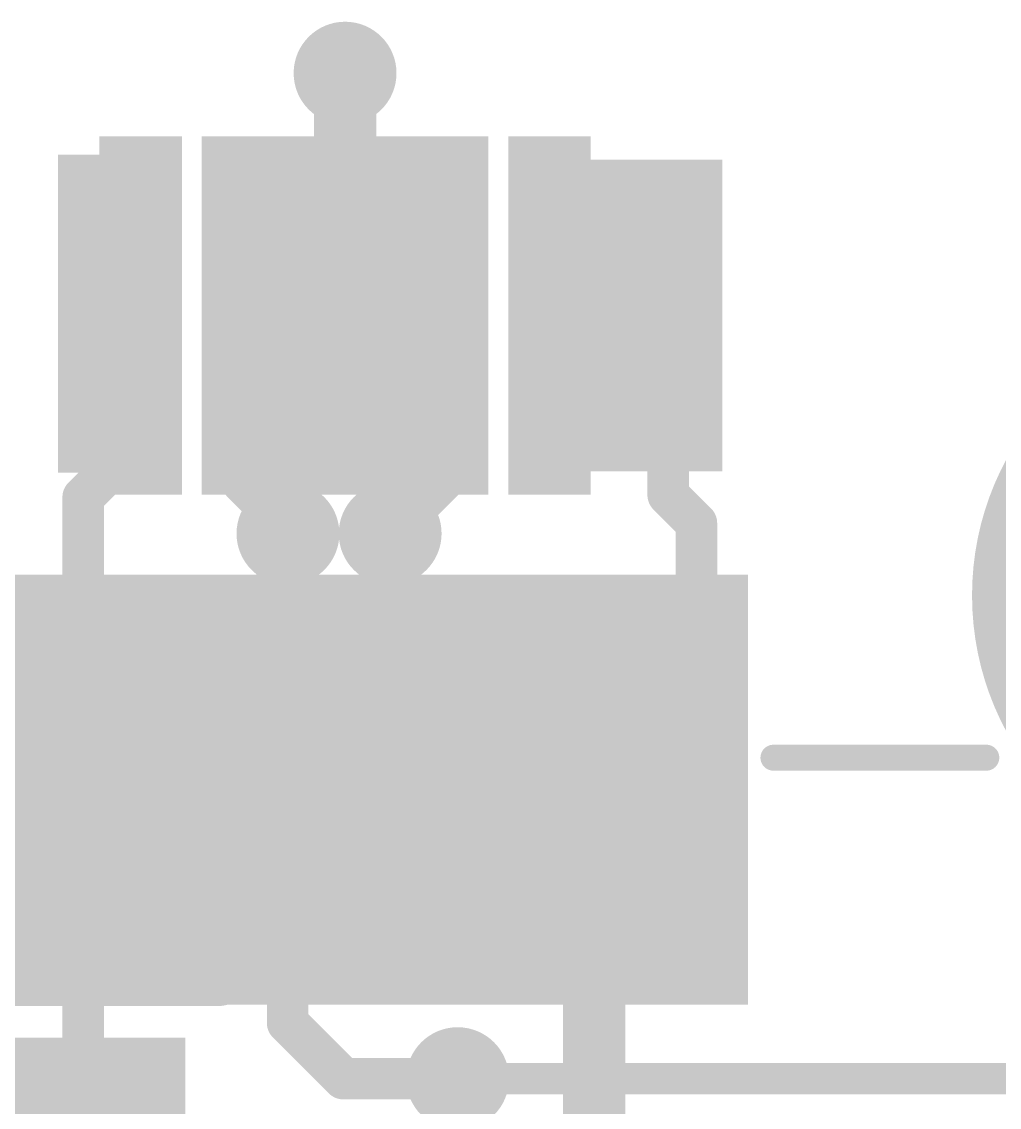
# Model space of a CAD drawing. Header units: millimetres. Extents: x -0.39 to 4.37, y -0.38 to 3.54.
# Drawn here: x 2.055 to 2.2433, y 3.0705 to 3.2796 of the extents above; entities that cross this region are included whole.
import ezdxf

# ---------------------------------------------------------------- set-up
doc = ezdxf.new("R2010")
doc.units = ezdxf.units.MM
doc.header["$MEASUREMENT"] = 0
for name, color, linetype in [('BottomLayer', 5, 'Continuous'), ('BottomPaste', 16, 'Continuous'), ('BottomSolder', 6, 'Continuous'), ('MultiLayer', 9, 'Continuous'), ('TopLayer', 1, 'Continuous'), ('TopOverlay', 2, 'Continuous'), ('TopPaste', 8, 'Continuous'), ('TopSolder', 216, 'Continuous'), ('ViaHoleLayer', 16, 'Continuous')]:
    doc.layers.add(name, color=color, linetype=linetype)

# ---------------------------------------------------------------- blocks, each defined once
blk = doc.blocks.new('SOT23_3_B_203')
at = {"layer": 'BottomLayer'}
for points in [[(-0.02165995, 0.02657475), (-0.05315605, 0.02657475), (-0.05315605, 0.05807085), (-0.02165995, 0.05807085)], [(0.05314315, 0.02657475), (0.02164705, 0.02657475), (0.02164705, 0.05807085), (0.05314315, 0.05807085)], [(0.01574165, -0.05807095), (-0.01575445, -0.05807095), (-0.01575445, -0.02657485), (0.01574165, -0.02657485)]]:
    blk.add_hatch(color=5, dxfattribs=at).paths.add_polyline_path(points)
at = {"layer": 'BottomPaste'}
for points in [[(-0.02165995, 0.02657475), (-0.05315605, 0.02657475), (-0.05315605, 0.05807085), (-0.02165995, 0.05807085)], [(0.05314315, 0.02657475), (0.02164705, 0.02657475), (0.02164705, 0.05807085), (0.05314315, 0.05807085)], [(0.01574165, -0.05807095), (-0.01575445, -0.05807095), (-0.01575445, -0.02657485), (0.01574165, -0.02657485)]]:
    blk.add_hatch(color=16, dxfattribs=at).paths.add_polyline_path(points)
at = {"layer": 'BottomSolder'}
for points in [[(-0.01765995, 0.02257475), (-0.05715605, 0.02257475), (-0.05715605, 0.06207085), (-0.01765995, 0.06207085)], [(0.05714315, 0.02257475), (0.01764705, 0.02257475), (0.01764705, 0.06207085), (0.05714315, 0.06207085)], [(0.01974165, -0.06207095), (-0.01975445, -0.06207095), (-0.01975445, -0.02257485), (0.01974165, -0.02257485)]]:
    blk.add_hatch(color=6, dxfattribs=at).paths.add_polyline_path(points)
blk = doc.blocks.new('10029449_111RLF_236')
at = {"layer": 'BottomLayer'}
h = blk.add_hatch(color=5, dxfattribs=at)
edge = h.paths.add_edge_path()
edge.add_arc((-0.285433, 0.0787402), 0.0511811, 0, 360)
at = {"layer": 'BottomSolder'}
h = blk.add_hatch(color=6, dxfattribs=at)
edge = h.paths.add_edge_path()
edge.add_arc((-0.285433, 0.0787402), 0.0551811, 0, 360)
at = {"layer": 'MultiLayer'}
h = blk.add_hatch(color=9, dxfattribs=at)
edge = h.paths.add_edge_path()
edge.add_arc((-0.285433, 0.0787402), 0.0511811, 0, 360)
at = {"layer": 'TopLayer'}
for points in [[(-0.1830707, 0.15354335), (-0.1712597, 0.15354335), (-0.1712597, 0.07874025), (-0.1830707, 0.07874025)], [(-0.1633857, 0.15354335), (-0.1515747, 0.15354335), (-0.1515747, 0.07874025), (-0.1633857, 0.07874025)], [(-0.1437006, 0.15354335), (-0.1318896, 0.15354335), (-0.1318896, 0.07874025), (-0.1437006, 0.07874025)], [(-0.1240156, 0.15354335), (-0.1122046, 0.15354335), (-0.1122046, 0.07874025), (-0.1240156, 0.07874025)], [(-0.1043306, 0.15354335), (-0.0925196, 0.15354335), (-0.0925196, 0.07874025), (-0.1043306, 0.07874025)], [(-0.0846455, 0.15354335), (-0.0728345, 0.15354335), (-0.0728345, 0.07874025), (-0.0846455, 0.07874025)], [(-0.0649605, 0.15354335), (-0.0531495, 0.15354335), (-0.0531495, 0.07874025), (-0.0649605, 0.07874025)]]:
    blk.add_hatch(color=1, dxfattribs=at).paths.add_polyline_path(points)
h = blk.add_hatch(color=1, dxfattribs=at)
edge = h.paths.add_edge_path()
edge.add_arc((-0.285433, 0.0787402), 0.0511811, 0, 360)
at = {"layer": 'TopPaste'}
for points in [[(-0.1830707, 0.15354335), (-0.1712597, 0.15354335), (-0.1712597, 0.07874025), (-0.1830707, 0.07874025)], [(-0.1633857, 0.15354335), (-0.1515747, 0.15354335), (-0.1515747, 0.07874025), (-0.1633857, 0.07874025)], [(-0.1437006, 0.15354335), (-0.1318896, 0.15354335), (-0.1318896, 0.07874025), (-0.1437006, 0.07874025)], [(-0.1240156, 0.15354335), (-0.1122046, 0.15354335), (-0.1122046, 0.07874025), (-0.1240156, 0.07874025)], [(-0.1043306, 0.15354335), (-0.0925196, 0.15354335), (-0.0925196, 0.07874025), (-0.1043306, 0.07874025)], [(-0.0846455, 0.15354335), (-0.0728345, 0.15354335), (-0.0728345, 0.07874025), (-0.0846455, 0.07874025)], [(-0.0649605, 0.15354335), (-0.0531495, 0.15354335), (-0.0531495, 0.07874025), (-0.0649605, 0.07874025)]]:
    blk.add_hatch(color=8, dxfattribs=at).paths.add_polyline_path(points)
at = {"layer": 'TopSolder'}
for points in [[(-0.1870707, 0.15754335), (-0.1672597, 0.15754335), (-0.1672597, 0.07474025), (-0.1870707, 0.07474025)], [(-0.1673857, 0.15754335), (-0.1475747, 0.15754335), (-0.1475747, 0.07474025), (-0.1673857, 0.07474025)], [(-0.1477006, 0.15754335), (-0.1278896, 0.15754335), (-0.1278896, 0.07474025), (-0.1477006, 0.07474025)], [(-0.1280156, 0.15754335), (-0.1082046, 0.15754335), (-0.1082046, 0.07474025), (-0.1280156, 0.07474025)], [(-0.1083306, 0.15754335), (-0.0885196, 0.15754335), (-0.0885196, 0.07474025), (-0.1083306, 0.07474025)], [(-0.0886455, 0.15754335), (-0.0688345, 0.15754335), (-0.0688345, 0.07474025), (-0.0886455, 0.07474025)], [(-0.0689605, 0.15754335), (-0.0491495, 0.15754335), (-0.0491495, 0.07474025), (-0.0689605, 0.07474025)], [(-0.0492754, 0.15754335), (-0.0294644, 0.15754335), (-0.0294644, 0.07474025), (-0.0492754, 0.07474025)]]:
    blk.add_hatch(color=216, dxfattribs=at).paths.add_polyline_path(points)
h = blk.add_hatch(color=216, dxfattribs=at)
edge = h.paths.add_edge_path()
edge.add_arc((-0.285433, 0.0787402), 0.0551811, 0, 360)
at = {"layer": 'TopOverlay', "const_width": 0.005}
blk.add_lwpolyline([(-0.1919999, 0.11), (-0.2329999, 0.11)], dxfattribs=at)
at = {"layer": 'TopOverlay', "const_width": 0.0025}
for points in [[(-0.2342499, 0.11, 1), (-0.2317499, 0.11, 1)], [(-0.1932499, 0.11, 1), (-0.1907499, 0.11, 1)]]:
    blk.add_lwpolyline(points, format="xyb", close=True, dxfattribs=at)
blk = doc.blocks.new('_SON_10_B_259')
at = {"layer": 'BottomLayer'}
for points in [[(-0.0305118, 0.0433071), (-0.003937, 0.0433071), (-0.003937, 0.0354331), (-0.0305118, 0.0354331)], [(0.003937, 0.0433071), (0.0305118, 0.0433071), (0.0305118, 0.0354331), (0.003937, 0.0354331)], [(-0.0305118, 0.023622), (-0.003937, 0.023622), (-0.003937, 0.015748), (-0.0305118, 0.015748)], [(0.003937, 0.0236221), (0.0305118, 0.0236221), (0.0305118, 0.0157481), (0.003937, 0.0157481)], [(-0.0305118, 0.007874), (0.0305118, 0.007874), (0.0305118, -0.007874), (-0.0305118, -0.007874)], [(-0.0305118, -0.0157481), (-0.003937, -0.0157481), (-0.003937, -0.0236221), (-0.0305118, -0.0236221)], [(0.003937, -0.015748), (0.0305118, -0.015748), (0.0305118, -0.023622), (0.003937, -0.023622)], [(-0.0305118, -0.0354331), (-0.003937, -0.0354331), (-0.003937, -0.0433071), (-0.0305118, -0.0433071)], [(0.003937, -0.0354331), (0.0305118, -0.0354331), (0.0305118, -0.0433071), (0.003937, -0.0433071)]]:
    blk.add_hatch(color=5, dxfattribs=at).paths.add_polyline_path(points)
at = {"layer": 'BottomPaste'}
for points in [[(-0.0305118, 0.0433071), (-0.003937, 0.0433071), (-0.003937, 0.0354331), (-0.0305118, 0.0354331)], [(0.003937, 0.0433071), (0.0305118, 0.0433071), (0.0305118, 0.0354331), (0.003937, 0.0354331)], [(-0.0305118, 0.023622), (-0.003937, 0.023622), (-0.003937, 0.015748), (-0.0305118, 0.015748)], [(0.003937, 0.0236221), (0.0305118, 0.0236221), (0.0305118, 0.0157481), (0.003937, 0.0157481)], [(-0.0305118, 0.007874), (0.0305118, 0.007874), (0.0305118, -0.007874), (-0.0305118, -0.007874)], [(-0.0305118, -0.0157481), (-0.003937, -0.0157481), (-0.003937, -0.0236221), (-0.0305118, -0.0236221)], [(0.003937, -0.015748), (0.0305118, -0.015748), (0.0305118, -0.023622), (0.003937, -0.023622)], [(-0.0305118, -0.0354331), (-0.003937, -0.0354331), (-0.003937, -0.0433071), (-0.0305118, -0.0433071)], [(0.003937, -0.0354331), (0.0305118, -0.0354331), (0.0305118, -0.0433071), (0.003937, -0.0433071)]]:
    blk.add_hatch(color=16, dxfattribs=at).paths.add_polyline_path(points)
at = {"layer": 'BottomSolder'}
for points in [[(-0.0345118, 0.0473071), (6.3e-05, 0.0473071), (6.3e-05, 0.0314331), (-0.0345118, 0.0314331)], [(-6.3e-05, 0.0473071), (0.0345118, 0.0473071), (0.0345118, 0.0314331), (-6.3e-05, 0.0314331)], [(-0.0345118, 0.027622), (6.3e-05, 0.027622), (6.3e-05, 0.011748), (-0.0345118, 0.011748)], [(-6.3e-05, 0.0276221), (0.0345118, 0.0276221), (0.0345118, 0.0117481), (-6.3e-05, 0.0117481)], [(-0.0345118, 0.011874), (0.0345118, 0.011874), (0.0345118, -0.011874), (-0.0345118, -0.011874)], [(-0.0345118, -0.0117481), (6.3e-05, -0.0117481), (6.3e-05, -0.0276221), (-0.0345118, -0.0276221)], [(-6.3e-05, -0.011748), (0.0345118, -0.011748), (0.0345118, -0.027622), (-6.3e-05, -0.027622)], [(-0.0345118, -0.0314331), (6.3e-05, -0.0314331), (6.3e-05, -0.0473071), (-0.0345118, -0.0473071)], [(-6.3e-05, -0.0314331), (0.0345118, -0.0314331), (0.0345118, -0.0473071), (-6.3e-05, -0.0473071)]]:
    blk.add_hatch(color=6, dxfattribs=at).paths.add_polyline_path(points)

msp = doc.modelspace()

# ---------------------------------------------------------------- hatches: boundary and pattern name
at = {"layer": 'BottomLayer'}
h = msp.add_hatch(color=5, dxfattribs=at)
edge = h.paths.add_edge_path()
edge.add_arc((2.1173149, 3.2696851), 0.0059055, 0, 360)
for points in [[(2.083945, 3.254), (2.0620002, 3.254), (2.0620002, 3.1927084), (2.083945, 3.1927084)], [(2.153, 3.193), (2.19, 3.193), (2.19, 3.253), (2.153, 3.253)]]:
    msp.add_hatch(color=5, dxfattribs=at).paths.add_polyline_path(points)
h = msp.add_hatch(color=5, dxfattribs=at)
edge = h.paths.add_edge_path()
edge.add_arc((2.0723149, 3.207), 0.0059055, 0, 360)
h = msp.add_hatch(color=5, dxfattribs=at)
edge = h.paths.add_edge_path()
edge.add_arc((2.1795503, 3.207), 0.0059055, 0, 360)
h = msp.add_hatch(color=5, dxfattribs=at)
edge = h.paths.add_edge_path()
edge.add_arc((2.106315, 3.181), 0.0059055, 0, 360)
h = msp.add_hatch(color=5, dxfattribs=at)
edge = h.paths.add_edge_path()
edge.add_arc((2.126, 3.181), 0.0059055, 0, 360)
h = msp.add_hatch(color=5, dxfattribs=at)
edge = h.paths.add_edge_path()
edge.add_arc((2.086, 3.131), 0.0059055, 0, 360)
h = msp.add_hatch(color=5, dxfattribs=at)
edge = h.paths.add_edge_path()
edge.add_arc((2.146, 3.131), 0.0059055, 0, 360)
h = msp.add_hatch(color=5, dxfattribs=at)
edge = h.paths.add_edge_path()
edge.add_arc((2.139, 3.076), 0.0059055, 0, 360)
at = {"layer": 'BottomSolder'}
h = msp.add_hatch(color=6, dxfattribs=at)
edge = h.paths.add_edge_path()
edge.add_arc((2.1173149, 3.2696851), 0.0099055, 0, 360)
h = msp.add_hatch(color=6, dxfattribs=at)
edge = h.paths.add_edge_path()
edge.add_arc((2.0723149, 3.207), 0.0099055, 0, 360)
h = msp.add_hatch(color=6, dxfattribs=at)
edge = h.paths.add_edge_path()
edge.add_arc((2.1795503, 3.207), 0.0099055, 0, 360)
h = msp.add_hatch(color=6, dxfattribs=at)
edge = h.paths.add_edge_path()
edge.add_arc((2.106315, 3.181), 0.0099055, 0, 360)
h = msp.add_hatch(color=6, dxfattribs=at)
edge = h.paths.add_edge_path()
edge.add_arc((2.126, 3.181), 0.0099055, 0, 360)
h = msp.add_hatch(color=6, dxfattribs=at)
edge = h.paths.add_edge_path()
edge.add_arc((2.086, 3.131), 0.0099055, 0, 360)
h = msp.add_hatch(color=6, dxfattribs=at)
edge = h.paths.add_edge_path()
edge.add_arc((2.146, 3.131), 0.0099055, 0, 360)
h = msp.add_hatch(color=6, dxfattribs=at)
edge = h.paths.add_edge_path()
edge.add_arc((2.139, 3.076), 0.0099055, 0, 360)
at = {"layer": 'TopLayer'}
h = msp.add_hatch(color=1, dxfattribs=at)
edge = h.paths.add_edge_path()
edge.add_arc((2.1173149, 3.2696851), 0.0059055, 0, 360)
h = msp.add_hatch(color=1, dxfattribs=at)
edge = h.paths.add_edge_path()
edge.add_arc((2.0723149, 3.207), 0.0059055, 0, 360)
h = msp.add_hatch(color=1, dxfattribs=at)
edge = h.paths.add_edge_path()
edge.add_arc((2.1795503, 3.207), 0.0059055, 0, 360)
h = msp.add_hatch(color=1, dxfattribs=at)
edge = h.paths.add_edge_path()
edge.add_arc((2.106315, 3.181), 0.0059055, 0, 360)
h = msp.add_hatch(color=1, dxfattribs=at)
edge = h.paths.add_edge_path()
edge.add_arc((2.126, 3.181), 0.0059055, 0, 360)
h = msp.add_hatch(color=1, dxfattribs=at)
edge = h.paths.add_edge_path()
edge.add_arc((2.086, 3.131), 0.0059055, 0, 360)
h = msp.add_hatch(color=1, dxfattribs=at)
edge = h.paths.add_edge_path()
edge.add_arc((2.146, 3.131), 0.0059055, 0, 360)
h = msp.add_hatch(color=1, dxfattribs=at)
edge = h.paths.add_edge_path()
edge.add_arc((2.139, 3.076), 0.0059055, 0, 360)
at = {"layer": 'TopSolder'}
h = msp.add_hatch(color=216, dxfattribs=at)
edge = h.paths.add_edge_path()
edge.add_arc((2.1173149, 3.2696851), 0.0099055, 0, 360)
h = msp.add_hatch(color=216, dxfattribs=at)
edge = h.paths.add_edge_path()
edge.add_arc((2.0723149, 3.207), 0.0099055, 0, 360)
h = msp.add_hatch(color=216, dxfattribs=at)
edge = h.paths.add_edge_path()
edge.add_arc((2.1795503, 3.207), 0.0099055, 0, 360)
h = msp.add_hatch(color=216, dxfattribs=at)
edge = h.paths.add_edge_path()
edge.add_arc((2.106315, 3.181), 0.0099055, 0, 360)
h = msp.add_hatch(color=216, dxfattribs=at)
edge = h.paths.add_edge_path()
edge.add_arc((2.126, 3.181), 0.0099055, 0, 360)
h = msp.add_hatch(color=216, dxfattribs=at)
edge = h.paths.add_edge_path()
edge.add_arc((2.086, 3.131), 0.0099055, 0, 360)
h = msp.add_hatch(color=216, dxfattribs=at)
edge = h.paths.add_edge_path()
edge.add_arc((2.146, 3.131), 0.0099055, 0, 360)
h = msp.add_hatch(color=216, dxfattribs=at)
edge = h.paths.add_edge_path()
edge.add_arc((2.139, 3.076), 0.0099055, 0, 360)
at = {"layer": 'ViaHoleLayer'}
h = msp.add_hatch(color=16, dxfattribs=at)
edge = h.paths.add_edge_path()
edge.add_arc((2.1173149, 3.2696851), 0.003937, 0, 360)
h = msp.add_hatch(color=16, dxfattribs=at)
edge = h.paths.add_edge_path()
edge.add_arc((2.0723149, 3.207), 0.003937, 0, 360)
h = msp.add_hatch(color=16, dxfattribs=at)
edge = h.paths.add_edge_path()
edge.add_arc((2.1795503, 3.207), 0.003937, 0, 360)
h = msp.add_hatch(color=16, dxfattribs=at)
edge = h.paths.add_edge_path()
edge.add_arc((2.106315, 3.181), 0.003937, 0, 360)
h = msp.add_hatch(color=16, dxfattribs=at)
edge = h.paths.add_edge_path()
edge.add_arc((2.126, 3.181), 0.003937, 0, 360)
h = msp.add_hatch(color=16, dxfattribs=at)
edge = h.paths.add_edge_path()
edge.add_arc((2.086, 3.131), 0.003937, 0, 360)
h = msp.add_hatch(color=16, dxfattribs=at)
edge = h.paths.add_edge_path()
edge.add_arc((2.146, 3.131), 0.003937, 0, 360)
h = msp.add_hatch(color=16, dxfattribs=at)
edge = h.paths.add_edge_path()
edge.add_arc((2.139, 3.076), 0.003937, 0, 360)

# ---------------------------------------------------------------- linework, layer by layer
at = {"layer": 'BottomLayer'}
for points, const_width in [([(2.1173149, 3.223), (2.1173149, 3.2696851)], 0.012), ([(2.0976298, 3.1907165), (2.0976298, 3.2402244)], 0.008), ([(2.1369999, 3.2057757), (2.1369999, 3.2402244)], 0.008), ([(2.1369999, 3.2057757), (2.137, 3.2057756)], 0.008), ([(2.137, 3.192), (2.137, 3.2057756)], 0.008), ([(2.126, 3.181), (2.137, 3.192)], 0.008), ([(2.0976298, 3.1907165), (2.106315, 3.1820313)], 0.008), ([(2.126, 3.129), (2.126, 3.181)], 0.012), ([(2.1055859, 3.1817291), (2.106315, 3.181)], 0.008), ([(2.106315, 3.181), (2.106315, 3.1820313)], 0.008), ([(2.093, 3.096), (2.126, 3.129)], 0.012), ([(1.968, 3.096), (2.093, 3.096)], 0.012), ([(2.139, 3.076), (2.258, 3.076)], 0.006)]:
    msp.add_lwpolyline(points, dxfattribs=dict(at, const_width=const_width))
for points, const_width in [([(2.1143149, 3.2696851, 1), (2.1203149, 3.2696851, 1)], 0.006), ([(2.0956298, 3.2402244, 1), (2.0996298, 3.2402244, 1)], 0.004), ([(2.1349999, 3.2402244, 1), (2.1389999, 3.2402244, 1)], 0.004), ([(2.1143149, 3.223, 1), (2.1203149, 3.223, 1)], 0.006), ([(2.1349999, 3.2057757, 1), (2.1389999, 3.2057757, 1)], 0.004), ([(2.1349999, 3.2057757, 1), (2.1389999, 3.2057757, 1)], 0.004), ([(2.135, 3.2057756, 1), (2.139, 3.2057756, 1)], 0.004), ([(2.135, 3.2057756, 1), (2.139, 3.2057756, 1)], 0.004), ([(2.135, 3.192, 1), (2.139, 3.192, 1)], 0.004), ([(2.135, 3.192, 1), (2.139, 3.192, 1)], 0.004), ([(2.0956298, 3.1907165, 1), (2.0996298, 3.1907165, 1)], 0.004), ([(2.0956298, 3.1907165, 1), (2.0996298, 3.1907165, 1)], 0.004), ([(2.123, 3.181, 1), (2.129, 3.181, 1)], 0.006), ([(2.1035859, 3.1817291, 1), (2.1075859, 3.1817291, 1)], 0.004), ([(2.104315, 3.1820313, 1), (2.108315, 3.1820313, 1)], 0.004), ([(2.104315, 3.1820313, 1), (2.108315, 3.1820313, 1)], 0.004), ([(2.104315, 3.181, 1), (2.108315, 3.181, 1)], 0.004), ([(2.104315, 3.181, 1), (2.108315, 3.181, 1)], 0.004), ([(2.124, 3.181, 1), (2.128, 3.181, 1)], 0.004), ([(2.123, 3.129, 1), (2.129, 3.129, 1)], 0.006), ([(2.123, 3.129, 1), (2.129, 3.129, 1)], 0.006), ([(2.09, 3.096, 1), (2.096, 3.096, 1)], 0.006), ([(2.09, 3.096, 1), (2.096, 3.096, 1)], 0.006), ([(2.1375, 3.076, 1), (2.1405, 3.076, 1)], 0.003)]:
    msp.add_lwpolyline(points, format="xyb", close=True, dxfattribs=dict(at, const_width=const_width))
at = {"layer": 'TopLayer'}
for points, const_width in [([(2.0715858, 3.2062709), (2.0723149, 3.207)], 0.008), ([(2.0715858, 3.1927083), (2.0715858, 3.2062709)], 0.008), ([(2.1795503, 3.1884374), (2.1795503, 3.207)], 0.008), ([(2.0668775, 3.188), (2.0715858, 3.1927083)], 0.008), ([(2.0668775, 3.1316804), (2.0668775, 3.188)], 0.008), ([(2.1795503, 3.1884374), (2.1849877, 3.183)], 0.008), ([(2.1062476, 3.1316804), (2.1062476, 3.1809326)], 0.012), ([(2.1259326, 3.1809326), (2.126, 3.181)], 0.012), ([(2.1259326, 3.1316804), (2.1259326, 3.1809326)], 0.012), ([(2.1849877, 3.1316804), (2.1849877, 3.183)], 0.008), ([(2.1456176, 3.1313824), (2.1456176, 3.1316804)], 0.012), ([(2.1456176, 3.1313824), (2.146, 3.131)], 0.012), ([(2.1653027, 3.0468066), (2.1653027, 3.1316804)], 0.012), ([(2.0668775, 3.0341225), (2.0668775, 3.1316804)], 0.008), ([(2.1062476, 3.0867524), (2.1062476, 3.1316804)], 0.008), ([(2.1062476, 3.0867524), (2.117, 3.076)], 0.008), ([(2.117, 3.076), (2.139, 3.076)], 0.008)]:
    msp.add_lwpolyline(points, dxfattribs=dict(at, const_width=const_width))
for points, const_width in [([(2.0695858, 3.2062709, 1), (2.0735858, 3.2062709, 1)], 0.004), ([(2.0695858, 3.2062709, 1), (2.0735858, 3.2062709, 1)], 0.004), ([(2.0703149, 3.207, 1), (2.0743149, 3.207, 1)], 0.004), ([(2.1775503, 3.207, 1), (2.1815503, 3.207, 1)], 0.004), ([(2.0695858, 3.1927083, 1), (2.0735858, 3.1927083, 1)], 0.004), ([(2.0695858, 3.1927083, 1), (2.0735858, 3.1927083, 1)], 0.004), ([(2.0648775, 3.188, 1), (2.0688775, 3.188, 1)], 0.004), ([(2.0648775, 3.188, 1), (2.0688775, 3.188, 1)], 0.004), ([(2.1775503, 3.1884374, 1), (2.1815503, 3.1884374, 1)], 0.004), ([(2.1775503, 3.1884374, 1), (2.1815503, 3.1884374, 1)], 0.004), ([(2.1032476, 3.1809326, 1), (2.1092476, 3.1809326, 1)], 0.006), ([(2.1229326, 3.1809326, 1), (2.1289326, 3.1809326, 1)], 0.006), ([(2.1229326, 3.1809326, 1), (2.1289326, 3.1809326, 1)], 0.006), ([(2.123, 3.181, 1), (2.129, 3.181, 1)], 0.006), ([(2.1829877, 3.183, 1), (2.1869877, 3.183, 1)], 0.004), ([(2.1829877, 3.183, 1), (2.1869877, 3.183, 1)], 0.004), ([(2.1032476, 3.1316804, 1), (2.1092476, 3.1316804, 1)], 0.006), ([(2.1229326, 3.1316804, 1), (2.1289326, 3.1316804, 1)], 0.006), ([(2.1426176, 3.1316804, 1), (2.1486176, 3.1316804, 1)], 0.006), ([(2.1426176, 3.1313824, 1), (2.1486176, 3.1313824, 1)], 0.006), ([(2.1426176, 3.1313824, 1), (2.1486176, 3.1313824, 1)], 0.006), ([(2.143, 3.131, 1), (2.149, 3.131, 1)], 0.006), ([(2.1623027, 3.1316804, 1), (2.1683027, 3.1316804, 1)], 0.006), ([(2.0648775, 3.1316804, 1), (2.0688775, 3.1316804, 1)], 0.004), ([(2.0648775, 3.1316804, 1), (2.0688775, 3.1316804, 1)], 0.004), ([(2.1042476, 3.1316804, 1), (2.1082476, 3.1316804, 1)], 0.004), ([(2.1829877, 3.1316804, 1), (2.1869877, 3.1316804, 1)], 0.004), ([(2.1042476, 3.0867524, 1), (2.1082476, 3.0867524, 1)], 0.004), ([(2.1042476, 3.0867524, 1), (2.1082476, 3.0867524, 1)], 0.004), ([(2.115, 3.076, 1), (2.119, 3.076, 1)], 0.004), ([(2.115, 3.076, 1), (2.119, 3.076, 1)], 0.004), ([(2.137, 3.076, 1), (2.141, 3.076, 1)], 0.004)]:
    msp.add_lwpolyline(points, format="xyb", close=True, dxfattribs=dict(at, const_width=const_width))

# ---------------------------------------------------------------- block references
for name, p, rotation in [('10029449_111RLF_236', (2.0078225, 3.2478222), 180), ('_SON_10_B_259', (2.1173149, 3.223), 270), ('SOT23_3_B_203', (2.0668225, 3.0218222), 180)]:
    msp.add_blockref(name, p, dxfattribs=dict(rotation=rotation))

doc.saveas('drawing.dxf')
